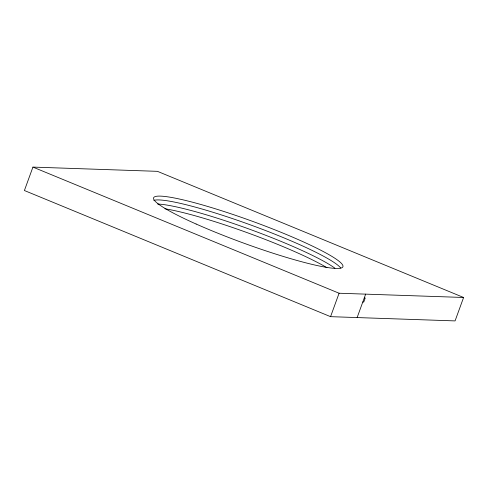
<?xml version="1.0" encoding="UTF-8"?>
<svg xmlns="http://www.w3.org/2000/svg" width="488" height="488" viewBox="0 0 488 488"><rect width="100%" height="100%" fill="white"/><g stroke="black" fill="none" stroke-linecap="round" stroke-linejoin="round"><path stroke-width="0.73" d="M32.928 167.097L24.4 190.521L330.559 316.663L455.072 320.903L463.6 297.479L157.441 171.337L32.928 167.097L339.087 293.233L463.6 297.479M330.559 316.663L339.087 293.233M357.131 317.566L365.658 294.142M364.268 297.948L365.238 297.979L363.743 302.078L362.779 302.048M157.636 204.039A100.717 11.749 20 0 1 247.874 228.597A100.717 11.749 20 0 1 334.89 268.174M153.854 200.397A100.717 11.749 20 0 1 249.368 224.498A100.717 11.749 20 0 1 340.709 268.01M164.901 208.779A100.717 11.749 20 0 1 326.954 267.699M196.145 224.041A100.717 11.749 20 0 0 342.826 266.912A100.717 11.749 20 0 0 205.82 205.905A100.717 11.749 20 0 0 196.145 224.041"/></g></svg>
